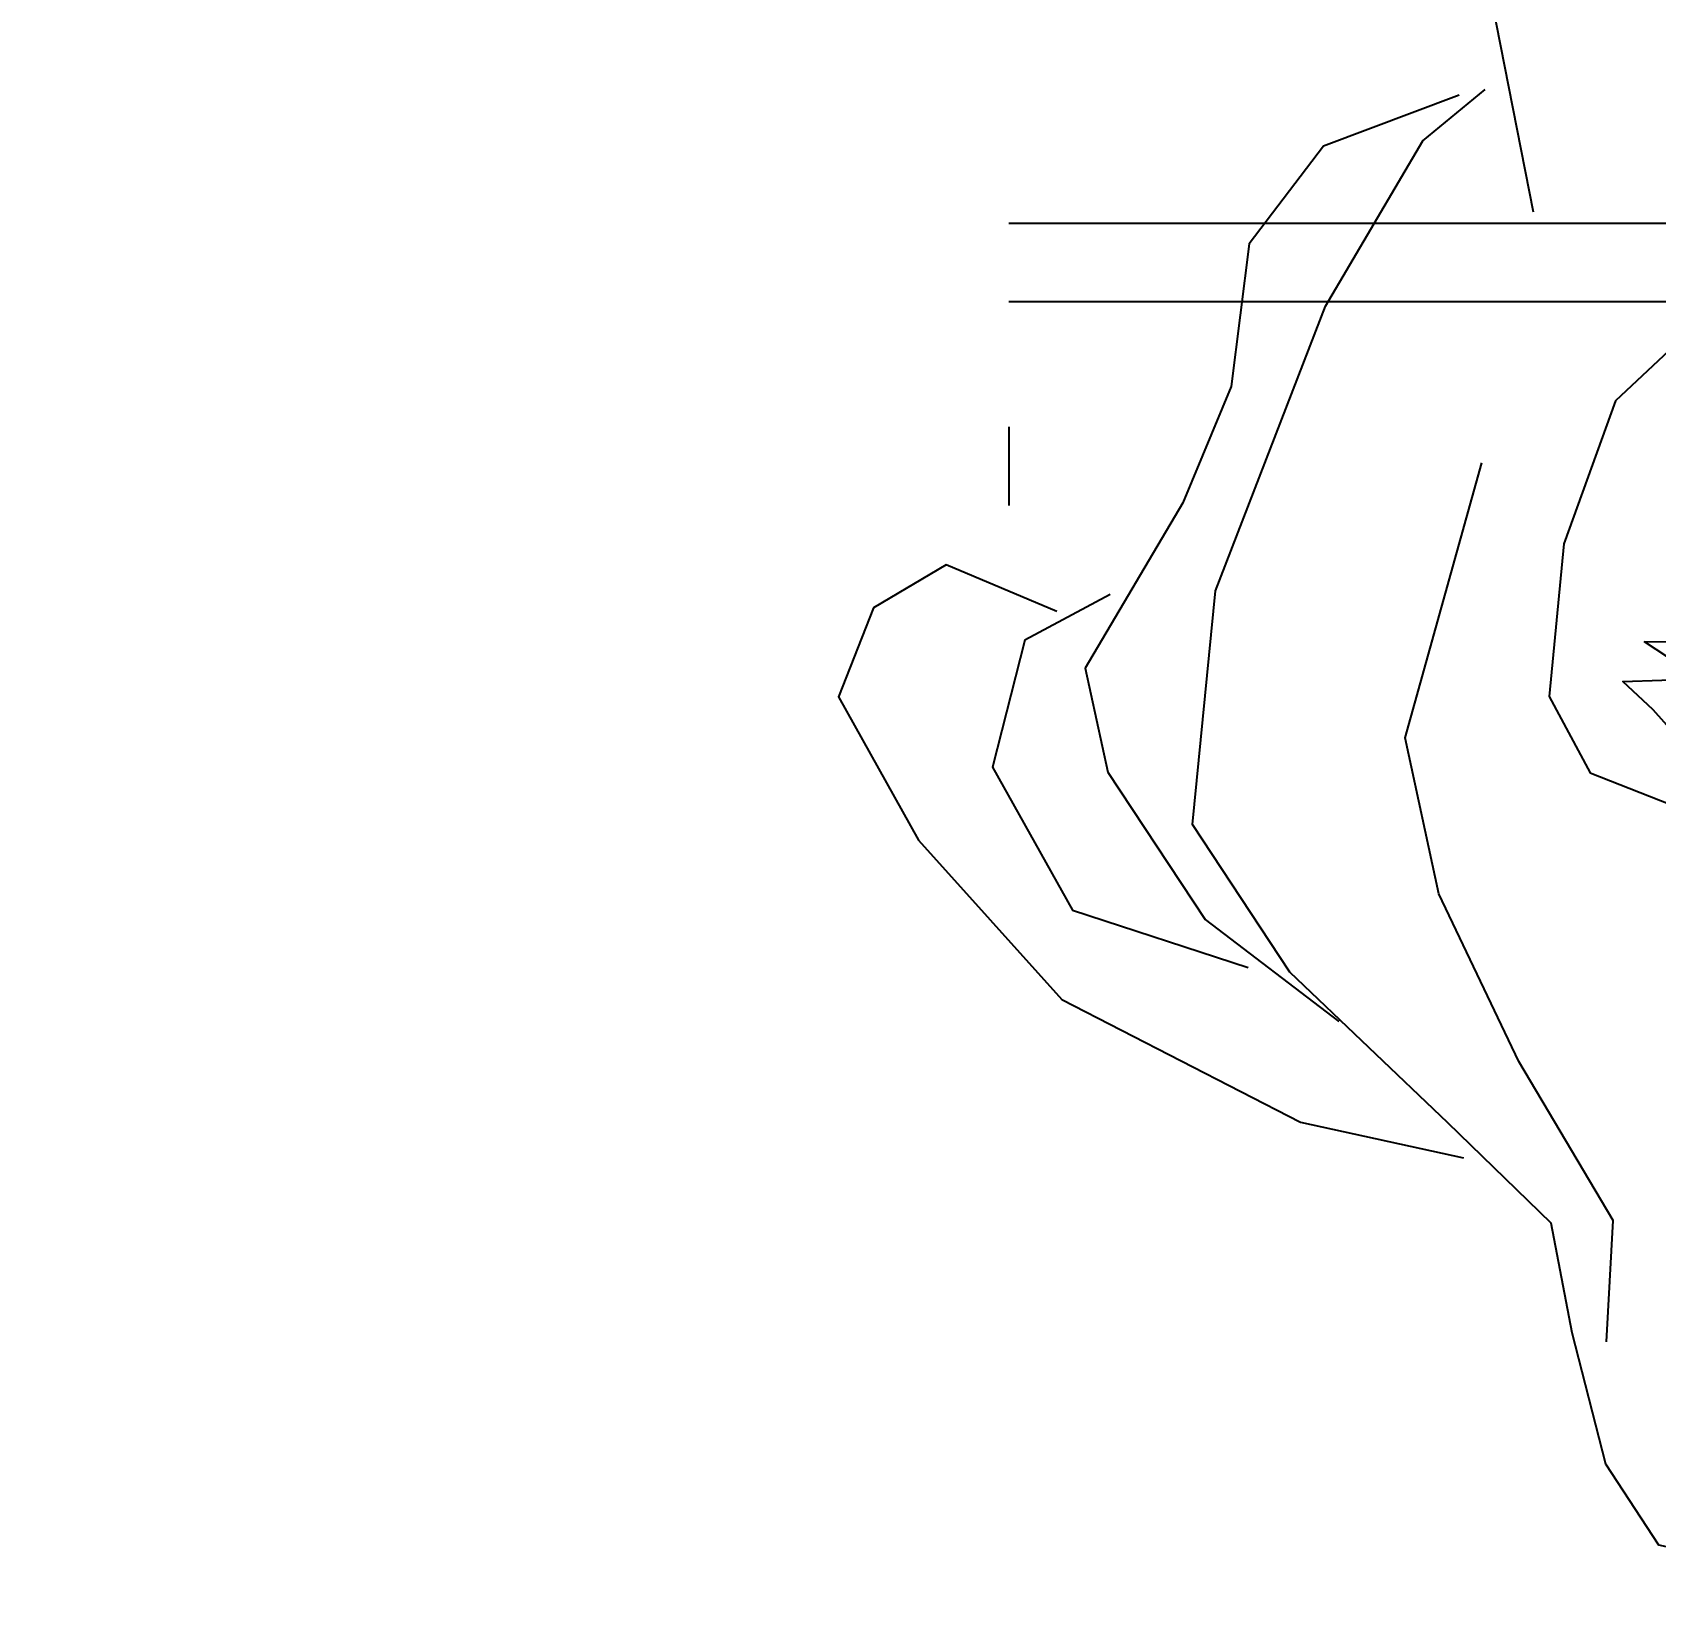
# Model space of a CAD drawing. Header units: millimetres. Extents: x 322668 to 332469, y 13187 to 20117.
# Drawn here: x 327588.5 to 327650.6, y 15667.4 to 15728 of the extents above; entities that cross this region are included whole.
import ezdxf

# ---------------------------------------------------------------- set-up
doc = ezdxf.new("R2010")
doc.units = ezdxf.units.MM
doc.header["$LTSCALE"] = 50
doc.header["$MEASUREMENT"] = 0
doc.header["$PDMODE"] = 3
doc.header["$PDSIZE"] = -0.5
doc.layers.get('0').update_dxf_attribs({"linetype": 'CONTINUOUS'})
doc.layers.get('DEFPOINTS').update_dxf_attribs({"linetype": 'CONTINUOUS'})
doc.layers.add('alüminyum', color=30, linetype='CONTINUOUS')
doc.layers.add('MIM_OLCU-DIS', color=1, linetype='CONTINUOUS')
doc.styles.add('OLCU', font='TSIMPLEX.SHX', dxfattribs={"width": 0.7})
doc.dimstyles.new('200-OLCU-DIŞ', dxfattribs={"dimtxt": 30, "dimasz": 10, "dimexe": 0, "dimexo": 0, "dimgap": 10, "dimtad": 1, "dimdec": 1, "dimdsep": 46, "dimtxsty": 'OLCU', "dimblk1": 'DOT', "dimblk2": 'DOT', "dimsah": 1, "dimcen": 0, "dimclrd": 7, "dimclre": 7, "dimclrt": 4, "dimadec": 0, "dimazin": 0, "dimtfac": 1, "dimtdec": 1, "dimtix": 1, "dimtmove": 2, "dimatfit": 3, "dimldrblk": 'DOT', "dimfxl": 0, "dimtolj": 1, "dimarcsym": 0})

# ---------------------------------------------------------------- blocks, each defined once
blk = doc.blocks.new('_DOT')
at = {"color": 0, "linetype": 'ByBlock'}
blk.add_line((-0.5, 0), (-1, 0), dxfattribs=at)
at = {"color": 0, "linetype": 'ByBlock', "const_width": 0.5}
blk.add_lwpolyline([(-0.25, 0, 1), (0.25, 0, 1)], format="xyb", close=True, dxfattribs=at)
blk = doc.blocks.new('*D159')
at = {"layer": 'DEFPOINTS', "color": 0}
for p in [(329577.746, 18407.964, -57.501), (327588.544, 14892.995), (330092.587, 14892.995)]:
    blk.add_point(p, dxfattribs=at)
at = {"layer": 'MIM_OLCU-DIS', "color": 7, "lineweight": -2}
for p, q in [((330052.834, 18407.964), (330092.587, 18407.964)), ((330092.587, 18397.964), (330092.587, 14902.995)), ((330052.587, 14892.995), (330092.587, 14892.995))]:
    blk.add_line(p, q, dxfattribs=at)
at = {"layer": 'MIM_OLCU-DIS', "color": 7, "lineweight": -2, "xscale": 10, "yscale": 10, "zscale": 10}
for p, rotation in [((330092.587, 18407.964), 90), ((330092.587, 14892.995), 270)]:
    blk.add_blockref('_DOT', p, dxfattribs=dict(at, rotation=rotation))
at = {"layer": 'MIM_OLCU-DIS', "color": 4, "insert": (330067.587, 16650.479), "char_height": 30, "attachment_point": 5, "rotation": 90, "style": 'OLCU'}
blk.add_mtext('\\A1;3515', dxfattribs=at)
blk = doc.blocks.new('02PMAN07')
at = {"color": 0, "linetype": 'ByBlock'}
for points in [[(-6.252, 4.13), (-7.769, 7.312), (-8.907, 7.767), (-9.513, 8.828), (-9.589, 11.101), (-8.452, 12.39), (-6.1, 12.617), (-5.19, 11.783), (-1.777, 9.965), (-0.185, 7.994), (1.863, 5.039), (2.318, 3.599)], [(3.38, -2.917), (3.683, -4.66), (3.531, -6.176), (3.304, -7.312), (3.228, -7.994), (4.442, -7.691), (6.034, -7.54), (6.793, -8.07), (6.11, -9.662), (5.503, -10.722), (4.517, -10.722), (3.228, -11.253), (1.56, -11.859), (-0.488, -11.935), (-1.398, -11.101), (-2.232, -9.586), (-2.839, -8.298), (-4.432, -7.388), (-6.859, -6.024), (-8.527, -4.509), (-8.982, -1.553), (-8.527, 2.311), (-7.845, 4.66), (-7.238, 5.494)], [(-7.541, 5.342), (-9.058, 4.281), (-9.665, 2.842), (-9.437, 1.023), (-9.665, -0.568), (-10.348, -2.917), (-9.741, -4.13), (-8.072, -5.645), (-6.1, -6.479)], [(-3.991, 3.082), (-4.642, 2.059), (-4.828, 0.13), (-4.526, -1.8), (-3.781, -2.613), (-2.292, -2.799)], [(-2.851, -1.869), (-3.2, -1.637), (-3.665, -1.381), (-2.711, -1.102), (-3.525, -0.823), (-2.269, -0.498)], [(-1.777, -9.586), (-2.081, -8.07), (-3.749, -6.403), (-5.266, -4.585), (-6.176, -2.766), (-6.1, 0.871)], [(-10.272, -1.932), (-11.182, -2.766), (-11.182, -4.433), (-9.741, -5.948), (-7.39, -6.1)], [(-10.878, -2.311), (-12.395, -2.084), (-13.154, -2.842), (-13.305, -4.054), (-11.864, -5.57), (-9.589, -7.085), (-6.252, -7.843), (-4.129, -7.767)]]:
    blk.add_lwpolyline(points, dxfattribs=at)

msp = doc.modelspace()

# ---------------------------------------------------------------- linework, layer by layer
at = {"layer": 'alüminyum'}
for p, q in [((328361.202, 15720.672, -270), (327625.896, 15720.672, -270)), ((328361.202, 15720.672, -270), (327625.896, 15720.672, -270)), ((328361.202, 15717.672, -270), (327625.896, 15717.672, -270)), ((328361.202, 15717.672, -270), (327625.896, 15717.672, -270)), ((327625.896, 15712.894, -270), (327625.896, 15709.894, -270))]:
    msp.add_line(p, q, dxfattribs=at)

# ---------------------------------------------------------------- block references
at = {"ltscale": 30, "xscale": 3.000000000000022, "yscale": 3.000000000000022, "zscale": 3.000000000000022, "rotation": 345.6315909335123}
msp.add_blockref('02PMAN07', (327661.067, 15704.447), dxfattribs=at)

# ---------------------------------------------------------------- dimensions: what is measured, and where the dimension line sits
at = {"layer": 'MIM_OLCU-DIS', "color": 22}
dim = msp.add_linear_dim(base=(330092.587, 14892.995), p1=(329577.746, 18407.964, -57.501), p2=(327588.544, 14892.995), angle=270, dimstyle='200-OLCU-DIŞ', dxfattribs=at)
dim.commit()
dim.dimension.update_dxf_attribs({"geometry": '*D159', "text_midpoint": (330067.587, 16650.479)})

doc.saveas('drawing.dxf')
